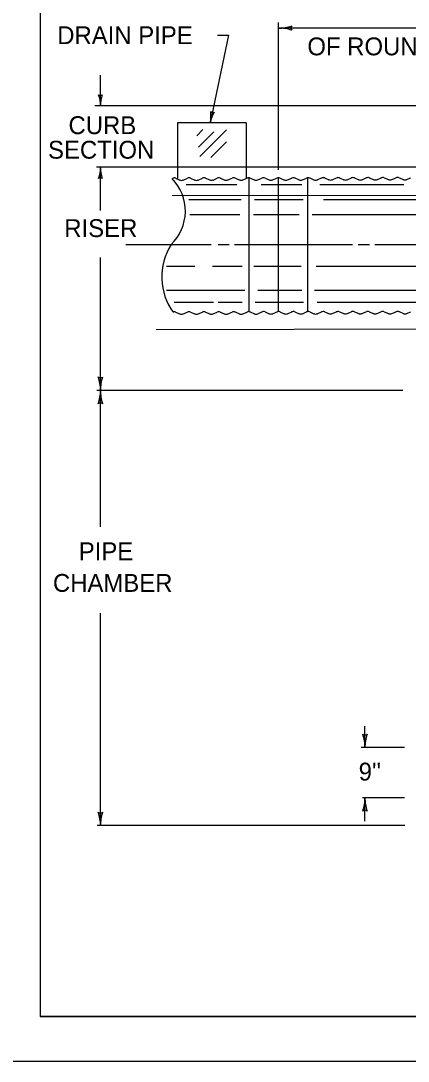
# Model space of a CAD drawing. Extents: x 997.6 to 1036.7, y 998.9 to 1022.8.
# Drawn here: x 1006.78 to 1011.12, y 1000 to 1011.66 of the extents above; entities that cross this region are included whole.
import ezdxf

# ---------------------------------------------------------------- set-up
doc = ezdxf.new("R2010")
doc.units = 0
for name, color, linetype in [('Level 1', 7, 'Continuous'), ('Level 10', 7, 'Continuous'), ('Level 11', 7, 'Continuous'), ('Level 14', 7, 'Continuous'), ('Level 5', 7, 'Continuous')]:
    doc.layers.add(name, color=color, linetype=linetype)

msp = doc.modelspace()

# ---------------------------------------------------------------- linework, layer by layer
at = {"layer": 'Level 1'}
for p, q in [((1009.667, 1009.985), (1009.667, 1011.637)), ((1009.11, 1011.495), (1008.904, 1010.514)), ((1008.985, 1011.495), (1009.11, 1011.495)), ((1008.536, 1010.514), (1008.536, 1009.889)), ((1008.992, 1010.514), (1008.536, 1010.514)), ((1008.753, 1010.368), (1008.823, 1010.438)), ((1008.771, 1010.24), (1008.943, 1010.412)), ((1008.788, 1010.135), (1009.087, 1010.434)), ((1009.307, 1010.514), (1008.992, 1010.514)), ((1009.307, 1010.514), (1009.307, 1009.889)), ((1008.911, 1010.123), (1009.085, 1010.298)), ((1011.974, 1010.014), (1007.632, 1010.014)), ((1008.517, 1009.892), (1008.565, 1009.872)), ((1008.601, 1009.872), (1008.65, 1009.892)), ((1008.684, 1009.893), (1008.731, 1009.872)), ((1008.768, 1009.872), (1008.817, 1009.892)), ((1008.85, 1009.893), (1008.898, 1009.873)), ((1008.935, 1009.872), (1008.983, 1009.893)), ((1009.017, 1009.893), (1009.065, 1009.873)), ((1009.101, 1009.873), (1009.15, 1009.893)), ((1009.184, 1009.894), (1009.231, 1009.873)), ((1009.268, 1009.873), (1009.317, 1009.893)), ((1009.338, 1008.399), (1009.338, 1009.899)), ((1009.35, 1009.894), (1009.398, 1009.873)), ((1009.435, 1009.873), (1009.483, 1009.894)), ((1009.517, 1009.894), (1009.565, 1009.874)), ((1009.601, 1009.873), (1009.65, 1009.894)), ((1009.667, 1008.397), (1009.667, 1009.897)), ((1009.684, 1009.894), (1009.731, 1009.874)), ((1009.768, 1009.874), (1009.817, 1009.894)), ((1009.85, 1009.895), (1009.898, 1009.874)), ((1009.935, 1009.874), (1009.983, 1009.894)), ((1009.995, 1008.404), (1009.995, 1009.905)), ((1010.017, 1009.895), (1010.065, 1009.875)), ((1010.101, 1009.874), (1010.15, 1009.895)), ((1010.184, 1009.895), (1010.231, 1009.875)), ((1010.268, 1009.875), (1010.317, 1009.895)), ((1010.35, 1009.896), (1010.398, 1009.875)), ((1010.435, 1009.875), (1010.483, 1009.895)), ((1010.517, 1009.896), (1010.565, 1009.875)), ((1010.601, 1009.875), (1010.65, 1009.896)), ((1010.684, 1009.896), (1010.731, 1009.876)), ((1010.768, 1009.875), (1010.817, 1009.896)), ((1010.85, 1009.896), (1010.898, 1009.876)), ((1010.935, 1009.876), (1010.983, 1009.896)), ((1011.017, 1009.897), (1011.065, 1009.876)), ((1011.101, 1009.876), (1011.15, 1009.896)), ((1008.635, 1009.82), (1008.992, 1009.82)), ((1008.992, 1009.82), (1009.201, 1009.82)), ((1009.473, 1009.82), (1009.93, 1009.82)), ((1010.129, 1009.82), (1011.072, 1009.82)), ((1008.477, 1009.699), (1012.667, 1009.706)), ((1008.663, 1009.652), (1008.992, 1009.652)), ((1008.992, 1009.652), (1009.249, 1009.652)), ((1009.401, 1009.652), (1009.944, 1009.652)), ((1010.172, 1009.652), (1011.329, 1009.652)), ((1008.677, 1009.485), (1008.992, 1009.485)), ((1008.992, 1009.485), (1009.235, 1009.485)), ((1009.387, 1009.485), (1009.901, 1009.485)), ((1010.044, 1009.485), (1011.419, 1009.485)), ((1008.992, 1009.148), (1009.114, 1009.148)), ((1009.175, 1009.148), (1010.497, 1009.148)), ((1008.415, 1008.905), (1008.73, 1008.905)), ((1008.93, 1008.905), (1008.992, 1008.905)), ((1008.992, 1008.905), (1009.263, 1008.905)), ((1009.392, 1008.905), (1009.92, 1008.905)), ((1010.091, 1008.905), (1011.762, 1008.905)), ((1008.415, 1008.638), (1008.992, 1008.638)), ((1008.992, 1008.638), (1009.292, 1008.638)), ((1009.435, 1008.638), (1009.93, 1008.638)), ((1010.072, 1008.638), (1011.819, 1008.638)), ((1008.502, 1008.504), (1008.941, 1008.504)), ((1008.992, 1008.504), (1009.263, 1008.504)), ((1009.406, 1008.504), (1009.949, 1008.504)), ((1010.101, 1008.504), (1011.991, 1008.504)), ((1008.517, 1008.392), (1008.565, 1008.372)), ((1008.601, 1008.372), (1008.65, 1008.392)), ((1008.684, 1008.393), (1008.731, 1008.372)), ((1008.768, 1008.372), (1008.817, 1008.392)), ((1008.85, 1008.393), (1008.898, 1008.372)), ((1008.935, 1008.372), (1008.983, 1008.393)), ((1009.017, 1008.393), (1009.065, 1008.373)), ((1009.101, 1008.373), (1009.15, 1008.393)), ((1009.184, 1008.394), (1009.231, 1008.373)), ((1009.268, 1008.373), (1009.317, 1008.393)), ((1009.35, 1008.394), (1009.398, 1008.373)), ((1009.435, 1008.373), (1009.483, 1008.394)), ((1009.517, 1008.394), (1009.565, 1008.374)), ((1009.601, 1008.373), (1009.667, 1008.401)), ((1009.684, 1008.394), (1009.731, 1008.374)), ((1009.768, 1008.374), (1009.817, 1008.394)), ((1009.85, 1008.395), (1009.898, 1008.374)), ((1009.935, 1008.374), (1009.983, 1008.394)), ((1010.017, 1008.395), (1010.065, 1008.374)), ((1010.101, 1008.374), (1010.15, 1008.395)), ((1010.184, 1008.395), (1010.231, 1008.375)), ((1010.268, 1008.375), (1010.317, 1008.395)), ((1010.35, 1008.396), (1010.398, 1008.375)), ((1010.435, 1008.375), (1010.483, 1008.395)), ((1010.517, 1008.396), (1010.565, 1008.375)), ((1010.601, 1008.375), (1010.65, 1008.396)), ((1010.684, 1008.396), (1010.731, 1008.376)), ((1010.768, 1008.375), (1010.817, 1008.396)), ((1010.85, 1008.396), (1010.898, 1008.376)), ((1010.935, 1008.376), (1010.983, 1008.396)), ((1011.017, 1008.397), (1011.065, 1008.376)), ((1011.101, 1008.376), (1011.15, 1008.396)), ((1008.298, 1008.199), (1012.667, 1008.206)), ((1010.635, 1003.514), (1010.635, 1003.753)), ((1010.635, 1002.689), (1010.635, 1002.952))]:
    msp.add_line(p, q, dxfattribs=at)
for points in [[(1007.961, 1009.148), (1008.915, 1009.148)], [(1010.56, 1009.148), (1010.685, 1009.148)], [(1010.747, 1009.148), (1012.845, 1009.148)]]:
    msp.add_lwpolyline(points, dxfattribs=at)
for centre, radius, start, end in [((1009.667, 1012.042), 0.469, 270, 288.6688), ((1009.845, 1011.574), 0.0375, 138.7746, 220.8913), ((1009.667, 1012.042), 0.469, 269.9878, 270), ((1009.667, 1011.105), 0.469, 71.3472, 89.9939), ((1007.676, 1010.85), 0.0312, 228.7746, 310.8913), ((1007.286, 1010.702), 0.39, 0, 18.6688), ((1008.065, 1010.702), 0.39, 161.3472, 179.9939), ((1007.286, 1010.702), 0.39, 359.9878, 0), ((1008.522, 1010.595), 0.39, 348.1305, 6.7993), ((1009.285, 1010.434), 0.39, 149.4776, 168.1244), ((1008.934, 1010.659), 0.0312, 216.9051, 299.0218), ((1008.522, 1010.595), 0.39, 348.1183, 348.1305), ((1007.286, 1010.014), 0.39, 341.3472, 359.9939), ((1008.065, 1010.014), 0.39, 180, 198.6688), ((1008.065, 1010.014), 0.39, 179.9878, 180), ((1007.675, 1009.866), 0.0312, 48.7746, 130.8913), ((1008.103, 1009.525), 0.523, 313.9791, 43.9928), ((1008.5, 1009.852), 0.043, 90.098, 115.9553), ((1008.5, 1009.853), 0.043, 65.5092, 90.098), ((1008.583, 1009.915), 0.0469, 242.9187, 295.1241), ((1008.667, 1009.853), 0.043, 90.098, 115.9553), ((1008.667, 1009.853), 0.043, 65.5092, 90.098), ((1008.75, 1009.915), 0.0469, 242.9187, 295.1241), ((1008.833, 1009.853), 0.043, 90.098, 115.9553), ((1008.833, 1009.853), 0.043, 65.5092, 90.098), ((1008.917, 1009.916), 0.0469, 242.9187, 295.1241), ((1009, 1009.853), 0.043, 90.098, 115.9553), ((1009, 1009.854), 0.043, 65.5092, 90.098), ((1009.083, 1009.916), 0.0469, 242.9187, 295.1241), ((1009.167, 1009.853), 0.043, 90.098, 115.9553), ((1009.167, 1009.854), 0.043, 65.5092, 90.098), ((1009.25, 1009.916), 0.0469, 242.9187, 295.1241), ((1009.333, 1009.854), 0.043, 90.098, 115.9553), ((1009.333, 1009.854), 0.043, 65.5092, 90.098), ((1009.417, 1009.916), 0.0469, 242.9187, 295.1241), ((1009.5, 1009.854), 0.043, 90.098, 115.9553), ((1009.5, 1009.855), 0.043, 65.5092, 90.098), ((1009.583, 1009.917), 0.0469, 242.9187, 295.1241), ((1009.667, 1009.854), 0.043, 90.098, 115.9553), ((1009.667, 1009.855), 0.043, 65.5092, 90.098), ((1009.75, 1009.917), 0.0469, 242.9187, 295.1241), ((1009.833, 1009.855), 0.043, 90.098, 115.9553), ((1009.833, 1009.855), 0.043, 65.5092, 90.098), ((1009.917, 1009.917), 0.0469, 242.9187, 295.1241), ((1010, 1009.855), 0.043, 90.098, 115.9553), ((1010, 1009.855), 0.043, 65.5092, 90.098), ((1010.083, 1009.917), 0.0469, 242.9187, 295.1241), ((1010.167, 1009.855), 0.043, 90.098, 115.9553), ((1010.167, 1009.856), 0.043, 65.5092, 90.098), ((1010.25, 1009.918), 0.0469, 242.9187, 295.1241), ((1010.333, 1009.855), 0.043, 90.098, 115.9553), ((1010.333, 1009.856), 0.043, 65.5092, 90.098), ((1010.417, 1009.918), 0.0469, 242.9187, 295.1241), ((1010.5, 1009.856), 0.043, 90.098, 115.9553), ((1010.5, 1009.856), 0.043, 65.5092, 90.098), ((1010.583, 1009.918), 0.0469, 242.9187, 295.1241), ((1010.667, 1009.856), 0.043, 90.098, 115.9553), ((1010.667, 1009.857), 0.043, 65.5092, 90.098), ((1010.75, 1009.919), 0.0469, 242.9187, 295.1241), ((1010.833, 1009.856), 0.043, 90.098, 115.9553), ((1010.833, 1009.857), 0.043, 65.5092, 90.098), ((1010.917, 1009.919), 0.0469, 242.9187, 295.1241), ((1011, 1009.857), 0.043, 90.098, 115.9553), ((1011, 1009.857), 0.043, 65.5092, 90.098), ((1011.083, 1009.919), 0.0469, 242.9187, 295.1241), ((1009.035, 1008.787), 0.674, 147.5701, 216.3676), ((1008.5, 1008.352), 0.043, 90.0984, 115.9556), ((1008.5, 1008.353), 0.043, 65.5095, 90.0984), ((1008.583, 1008.415), 0.0469, 242.9191, 295.1245), ((1008.667, 1008.353), 0.043, 90.0984, 115.9556), ((1008.667, 1008.353), 0.043, 65.5095, 90.0984), ((1008.75, 1008.415), 0.0469, 242.9191, 295.1245), ((1008.833, 1008.353), 0.043, 90.0984, 115.9556), ((1008.833, 1008.353), 0.043, 65.5095, 90.0984), ((1008.917, 1008.415), 0.0469, 242.9191, 295.1245), ((1009, 1008.353), 0.043, 90.0984, 115.9556), ((1009, 1008.354), 0.043, 65.5095, 90.0984), ((1009.083, 1008.416), 0.0469, 242.9191, 295.1245), ((1009.167, 1008.353), 0.043, 90.0984, 115.9556), ((1009.167, 1008.354), 0.043, 65.5095, 90.0984), ((1009.25, 1008.416), 0.0469, 242.9191, 295.1245), ((1009.333, 1008.354), 0.043, 90.0984, 115.9556), ((1009.333, 1008.354), 0.043, 65.5095, 90.0984), ((1009.417, 1008.416), 0.0469, 242.9191, 295.1245), ((1009.5, 1008.354), 0.043, 90.0984, 115.9556), ((1009.5, 1008.355), 0.043, 65.5095, 90.0984), ((1009.583, 1008.417), 0.0469, 242.9191, 295.1245), ((1009.667, 1008.354), 0.043, 90.0984, 115.9556), ((1009.667, 1008.355), 0.043, 65.5095, 90.0984), ((1009.75, 1008.417), 0.0469, 242.9191, 295.1245), ((1009.833, 1008.355), 0.043, 90.0984, 115.9556), ((1009.833, 1008.355), 0.043, 65.5095, 90.0984), ((1009.917, 1008.417), 0.0469, 242.9191, 295.1245), ((1010, 1008.355), 0.043, 90.0984, 115.9556), ((1010, 1008.355), 0.043, 65.5095, 90.0984), ((1010.083, 1008.417), 0.0469, 242.9191, 295.1245), ((1010.167, 1008.355), 0.043, 90.0984, 115.9556), ((1010.167, 1008.356), 0.043, 65.5095, 90.0984), ((1010.25, 1008.418), 0.0469, 242.9191, 295.1245), ((1010.333, 1008.355), 0.043, 90.0984, 115.9556), ((1010.333, 1008.356), 0.043, 65.5095, 90.0984), ((1010.417, 1008.418), 0.0469, 242.9191, 295.1245), ((1010.5, 1008.356), 0.043, 90.0984, 115.9556), ((1010.5, 1008.356), 0.043, 65.5095, 90.0984), ((1010.583, 1008.418), 0.0469, 242.9191, 295.1245), ((1010.667, 1008.356), 0.043, 90.0984, 115.9556), ((1010.667, 1008.357), 0.043, 65.5095, 90.0984), ((1010.75, 1008.419), 0.0469, 242.9191, 295.1245), ((1010.833, 1008.356), 0.043, 90.0984, 115.9556), ((1010.833, 1008.357), 0.043, 65.5095, 90.0984), ((1010.917, 1008.419), 0.0469, 242.9191, 295.1245), ((1011, 1008.357), 0.043, 90.0984, 115.9556), ((1011, 1008.357), 0.043, 65.5095, 90.0984), ((1011.083, 1008.419), 0.0469, 242.9191, 295.1245), ((1010.635, 1003.692), 0.0375, 228.7746, 310.8913), ((1010.167, 1003.514), 0.469, 0, 18.6688), ((1011.104, 1003.514), 0.469, 161.3472, 179.9939), ((1010.167, 1003.514), 0.469, 359.9878, 0), ((1010.167, 1002.952), 0.469, 341.3472, 359.9939), ((1010.167, 1002.952), 0.469, 341.3472, 359.9939), ((1011.104, 1002.952), 0.469, 180, 198.6688), ((1011.104, 1002.952), 0.469, 179.9878, 180), ((1011.104, 1002.952), 0.469, 180, 198.6688), ((1011.104, 1002.952), 0.469, 179.9878, 180), ((1010.635, 1002.774), 0.0375, 48.7746, 130.8913), ((1010.635, 1002.774), 0.0375, 48.7746, 130.8913)]:
    msp.add_arc(centre, radius, start, end, dxfattribs=at)
at = {"layer": 'Level 10'}
for p in [(1007, 1021.5), (1035.5, 1000.5)]:
    msp.add_line(p, (1007, 1000.5), dxfattribs=at)
at = {"layer": 'Level 11'}
msp.add_lwpolyline([(1007, 1000.5), (1035.5, 1000.5), (1035.5, 1021.5), (1007, 1021.5)], close=True, dxfattribs=at)
at = {"layer": 'Level 14'}
msp.add_line((1000, 1000), (1036, 1000), dxfattribs=at)
at = {"layer": 'Level 5'}
for p, q in [((1012.667, 1011.574), (1009.667, 1011.574)), ((1007.676, 1010.702), (1007.676, 1011.045)), ((1008.992, 1010.702), (1007.612, 1010.702)), ((1012.043, 1010.702), (1008.992, 1010.702)), ((1007.676, 1009.531), (1007.676, 1010.014)), ((1007.676, 1007.515), (1007.676, 1009.002)), ((1008.992, 1007.514), (1007.636, 1007.514)), ((1007.676, 1005.987), (1007.676, 1007.515)), ((1011.058, 1007.514), (1008.992, 1007.514)), ((1007.676, 1002.639), (1007.676, 1005.02)), ((1011.077, 1003.514), (1010.592, 1003.514)), ((1011.077, 1002.952), (1010.607, 1002.952)), ((1008.992, 1002.639), (1007.638, 1002.639)), ((1011.083, 1002.639), (1008.992, 1002.639))]:
    msp.add_line(p, q, dxfattribs=at)
for centre, radius, start, end in [((1007.676, 1007.693), 0.0375, 228.7746, 310.8913), ((1007.207, 1007.515), 0.469, 0, 18.6688), ((1008.144, 1007.515), 0.469, 161.3472, 179.9939), ((1007.207, 1007.515), 0.469, 341.3472, 359.9939), ((1008.144, 1007.515), 0.469, 180, 198.6688), ((1008.144, 1007.515), 0.469, 179.9878, 180), ((1007.207, 1007.515), 0.469, 359.9878, 0), ((1007.675, 1007.337), 0.0375, 48.7746, 130.8913), ((1007.676, 1002.817), 0.0375, 228.7746, 310.8913), ((1007.207, 1002.639), 0.469, 0, 18.6688), ((1008.144, 1002.639), 0.469, 161.3472, 179.9939), ((1007.207, 1002.639), 0.469, 359.9878, 0)]:
    msp.add_arc(centre, radius, start, end, dxfattribs=at)

# ---------------------------------------------------------------- texts
at = {"layer": 'Level 1'}
for s, p in [('DRAIN PIPE', (1007.192, 1011.394)), ('OF ROUND PIPE', (1009.991, 1011.269)), ('CURB', (1007.318, 1010.386)), ('SECTION', (1007.089, 1010.111)), ('RISER', (1007.271, 1009.233)), ('PIPE', (1007.433, 1005.613)), ('CHAMBER', (1007.144, 1005.258)), ("9''", (1010.565, 1003.144))]:
    msp.add_text(s, height=0.2, dxfattribs=at).set_placement(p)

doc.saveas('drawing.dxf')
